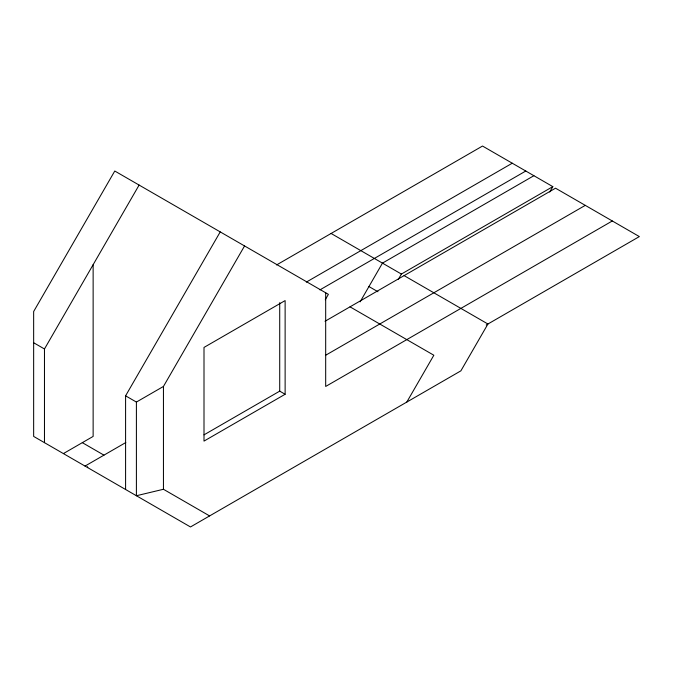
<?xml version="1.0" encoding="UTF-8"?>
<svg xmlns="http://www.w3.org/2000/svg" width="673" height="673" viewBox="0 0 673 673"><rect width="100%" height="100%" fill="white"/><g stroke="black" fill="none" stroke-linecap="round" stroke-linejoin="round"><path stroke-width="1.01" d="M44.468 442.657L44.468 348.984L139.109 185.067M125.59 489.49L125.59 395.825L220.231 231.899M125.59 395.825L136.4 402.067L163.446 386.453L244.56 245.948M325.269 299.754L328.39 294.345L114.772 171.018L33.65 311.523L33.65 436.415L190.484 526.959L460.887 370.848L487.925 324.007L404.103 275.61M360.105 301.857L382.466 263.126L533.891 175.703M398.273 279.455L401.394 274.054L552.819 186.631L482.516 146.041L276.561 264.952M406.803 402.067L433.841 355.235L350.019 306.838M549.698 192.032L552.819 186.631M306.299 282.122L512.262 163.211M319.911 289.878L525.781 171.018M63.397 453.585L93.135 436.415L93.135 264.682M325.025 321.265L555.528 188.188L639.35 236.585L486.234 324.983M85.025 466.078L125.801 442.531M325.682 355.235L585.266 205.366M204.003 434.851L279.716 391.139L285.125 394.26L285.125 300.595L204.003 347.428L204.003 441.093L285.125 394.26M612.312 220.971L325.682 386.453L325.682 292.789M209.606 515.922L163.446 489.271L136.4 495.74L136.4 402.067M331.091 233.464L401.394 274.054M368.947 286.547L377.965 291.746M33.65 342.742L44.468 348.984M82.325 442.657L103.953 455.15M87.456 466.709L87.734 467.634M279.716 302.673L279.716 391.139M163.446 386.453L163.446 489.271"/></g></svg>
